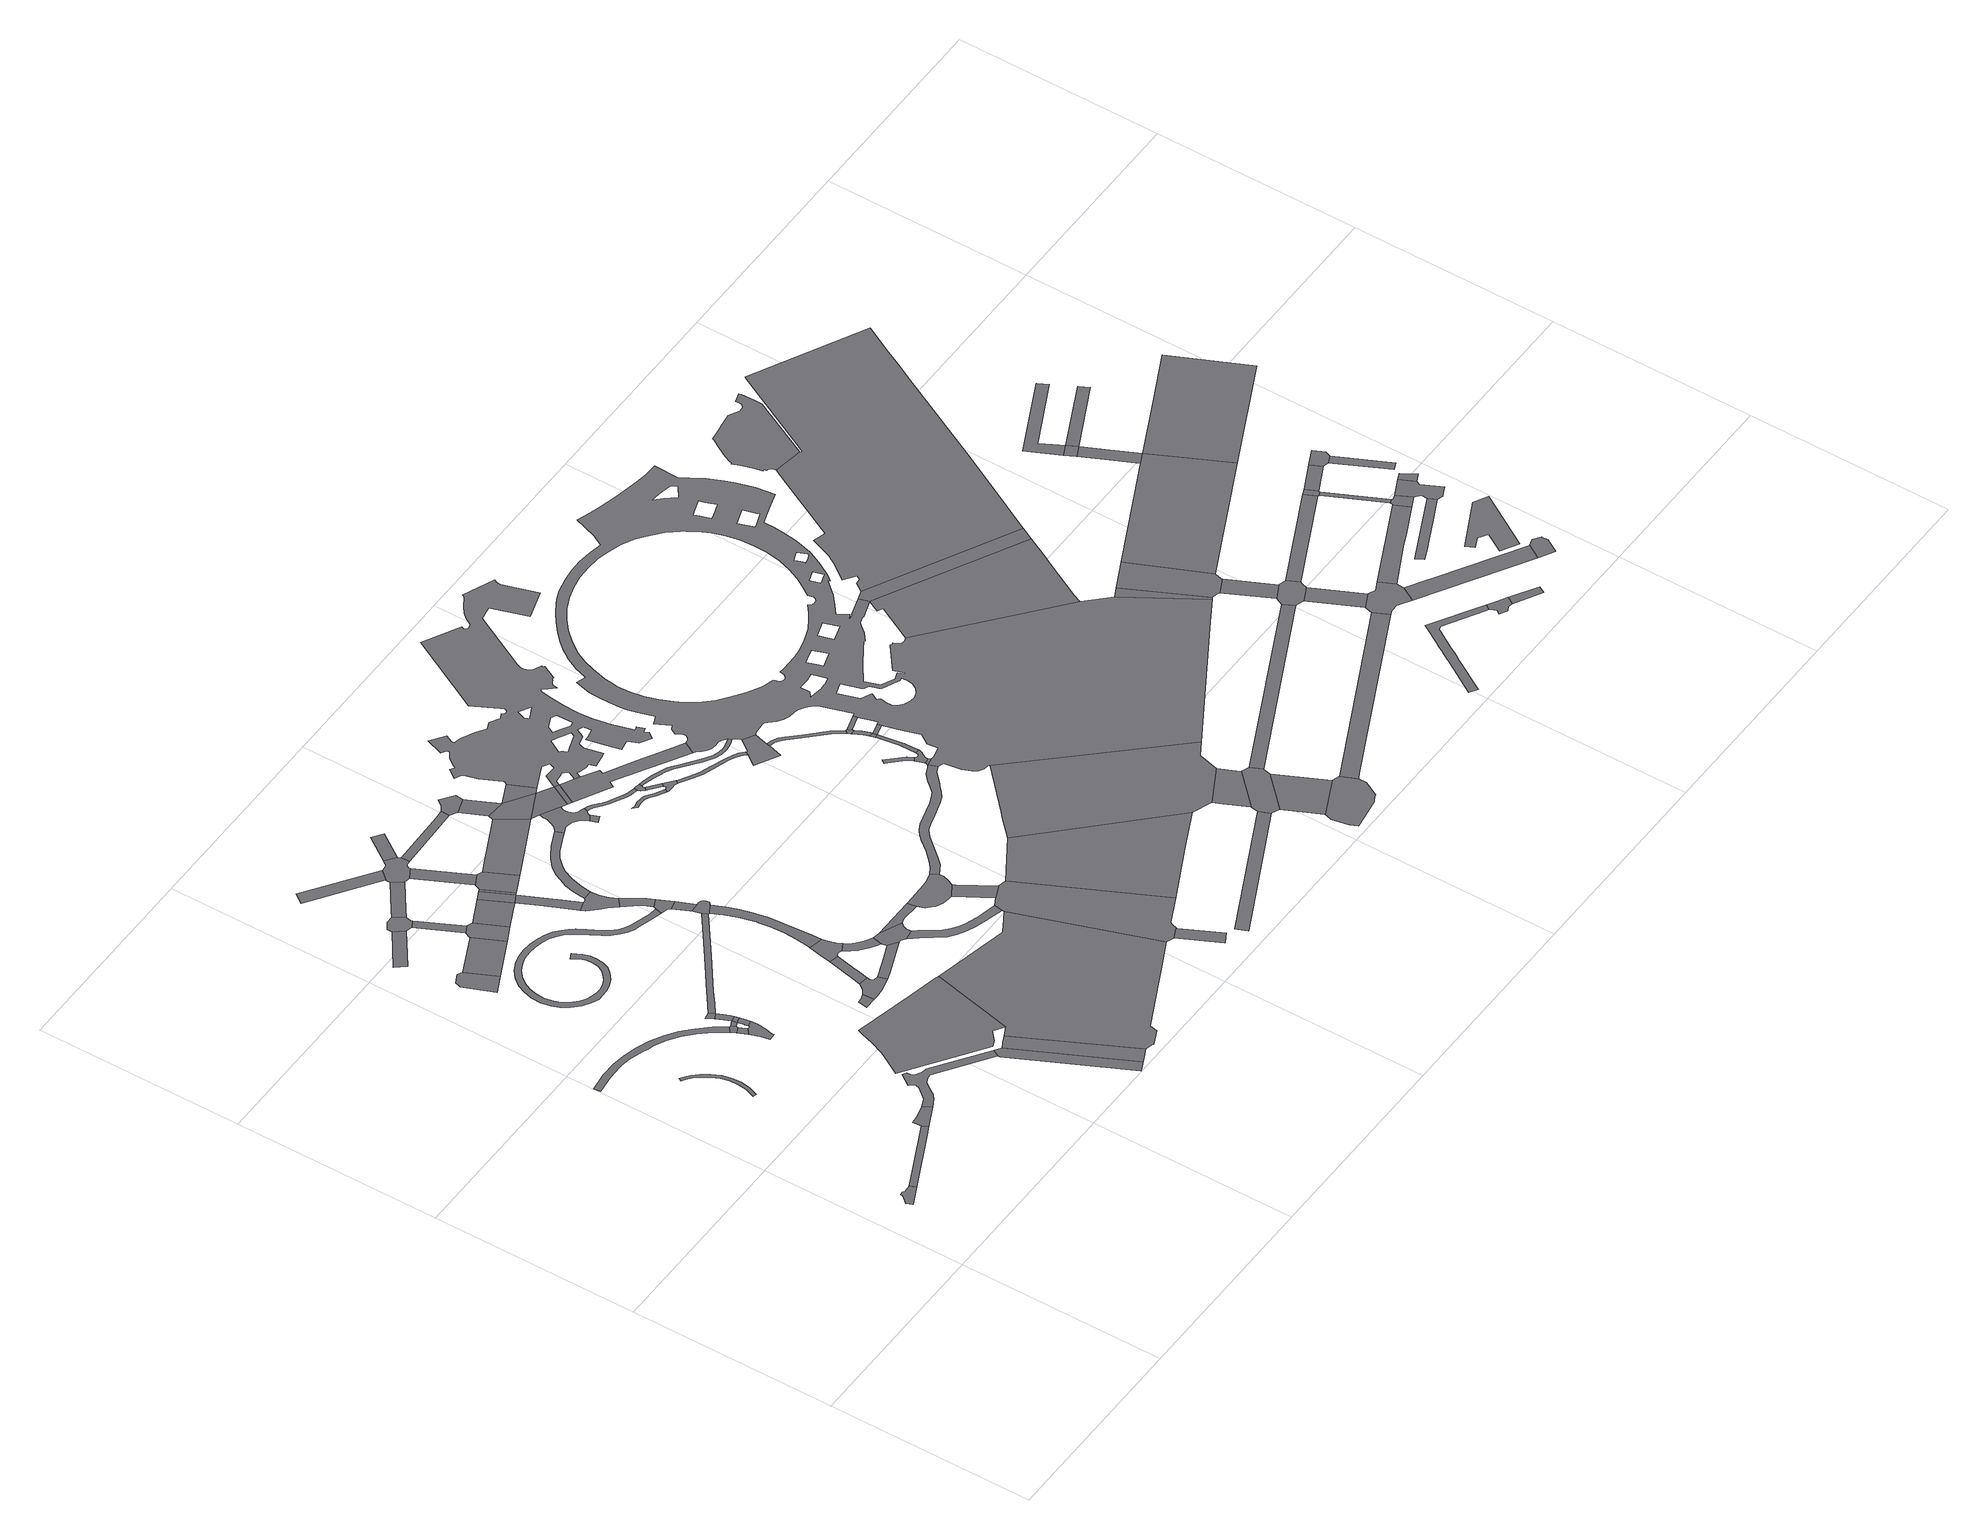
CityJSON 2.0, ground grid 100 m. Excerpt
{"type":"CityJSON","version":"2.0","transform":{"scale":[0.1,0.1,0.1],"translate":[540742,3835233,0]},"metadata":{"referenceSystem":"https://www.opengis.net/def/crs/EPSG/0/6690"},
"CityObjects":{
"road1":{"type":"Road","geometry":[{"type":"MultiSurface","lod":"1","boundaries":[[[0,1,2,3,4,5,6,7,8]]]}]},
"road2":{"type":"Road","attributes":{"RoadStructureAttribute.sectionType":"1"},"geometry":[{"type":"MultiSurface","lod":"1","boundaries":[[[9,10,8,7,11,12]]]}]},
"road3":{"type":"Road","attributes":{"RoadStructureAttribute.sectionType":"1"},"geometry":[{"type":"MultiSurface","lod":"1","boundaries":[[[13,14,15,16,17,18,19,20,21,22,23,24,25,26,27,28,29,30,31,32]]]}]},
"road4":{"type":"Road","geometry":[{"type":"MultiSurface","lod":"1","boundaries":[[[33,34,35,36,37,9,12,38]]]}]},
"road5":{"type":"Road","attributes":{"RoadStructureAttribute.sectionType":"1"},"geometry":[{"type":"MultiSurface","lod":"1","boundaries":[[[39,40,41,42,43,44,45,46,47,48,49,50,51,52,53,54,55,56,57,58,59,60,61,62,63,64,65]]]}]},
"road6":{"type":"Road","geometry":[{"type":"MultiSurface","lod":"1","boundaries":[[[66,67,68,69,70,71,72,73,74]]]}]},
"road7":{"type":"Road","geometry":[{"type":"MultiSurface","lod":"1","boundaries":[[[65,64,75,76,77,78]]]}]},
"road8":{"type":"Road","attributes":{"RoadStructureAttribute.sectionType":"1"},"geometry":[{"type":"MultiSurface","lod":"1","boundaries":[[[79,76,75,80,81,82]]]}]},
"road9":{"type":"Road","geometry":[{"type":"MultiSurface","lod":"1","boundaries":[[[83,84,85,86,87,88,89,90,82,81,91,92,93]]]}]},
"road10":{"type":"Road","attributes":{"RoadStructureAttribute.sectionType":"1"},"geometry":[{"type":"MultiSurface","lod":"1","boundaries":[[[94,95,96,97,98,99,100,101,102,103,104,105,33,38,106,107,108,109,110,111,112,113,114,115]]]}]},
"road11":{"type":"Road","attributes":{"RoadStructureAttribute.sectionType":"1"},"geometry":[{"type":"MultiSurface","lod":"1","boundaries":[[[116,78,77,117]]]}]},
"road12":{"type":"Road","attributes":{"RoadStructureAttribute.sectionType":"1"},"geometry":[{"type":"MultiSurface","lod":"1","boundaries":[[[118,119,120,121]]]}]},
"road13":{"type":"Road","geometry":[{"type":"MultiSurface","lod":"1","boundaries":[[[122,123,124,125]]]}]},
"road14":{"type":"Road","attributes":{"RoadStructureAttribute.sectionType":"1"},"geometry":[{"type":"MultiSurface","lod":"1","boundaries":[[[126,127,128,117,129,130,131,132,88,87]]]}]},
"road15":{"type":"Road","attributes":{"RoadStructureAttribute.sectionType":"1"},"geometry":[{"type":"MultiSurface","lod":"1","boundaries":[[[133,134,125,124,135,116,136]]]}]},
"road16":{"type":"Road","geometry":[{"type":"MultiSurface","lod":"1","boundaries":[[[136,116,117,128]]]}]},
"road17":{"type":"Road","attributes":{"RoadStructureAttribute.sectionType":"1"},"geometry":[{"type":"MultiSurface","lod":"1","boundaries":[[[137,74,73,138]]]}]},
"road18":{"type":"Road","geometry":[{"type":"MultiSurface","lod":"1","boundaries":[[[139,140,141,118,121,142,143,144,145,146,147]]]}]},
"road19":{"type":"Road","attributes":{"RoadStructureAttribute.sectionType":"1"},"geometry":[{"type":"MultiSurface","lod":"1","boundaries":[[[144,143,148,149]]]}]},
"road20":{"type":"Road","attributes":{"RoadStructureAttribute.sectionType":"1"},"geometry":[{"type":"MultiSurface","lod":"1","boundaries":[[[150,151,152,153,154,155,156,157,158,159,160,161,162]]]}]},
"road21":{"type":"Road","geometry":[{"type":"MultiSurface","lod":"1","boundaries":[[[115,114,163,164,165,166,167,168]]]}]},
"road22":{"type":"Road","geometry":[{"type":"MultiSurface","lod":"1","boundaries":[[[149,148,169,137,138,170,171,172]]]}]},
"road23":{"type":"Road","attributes":{"RoadStructureAttribute.sectionType":"1"},"geometry":[{"type":"MultiSurface","lod":"1","boundaries":[[[173,174,175,176,177,178,179,180,181,182,183,184,185,186,187,188,189,190,191,192,193,194,195,196,197,198,199,200,201,202,203,204,205,206,207,208,209,210,211,212,213,214,215,216,217,218,219,220,221,222,223,224,225,226,227,228,229,230,231,232,233,234,235,236,237,238,239,240,241,242,243,244,245,246,247,248,249,250,251,252,253,254,255,256,257,258,259,260]]]}]},
"road24":{"type":"Road","geometry":[{"type":"MultiSurface","lod":"1","boundaries":[[[261,262,168,167,263,264,265]]]}]},
"road25":{"type":"Road","attributes":{"RoadStructureAttribute.sectionType":"1"},"geometry":[{"type":"MultiSurface","lod":"1","boundaries":[[[266,267,139,147,268,269]]]}]},
"road26":{"type":"Road","geometry":[{"type":"MultiSurface","lod":"1","boundaries":[[[270,271,272,273,274]]]}]},
"road27":{"type":"Road","attributes":{"RoadStructureAttribute.sectionType":"1"},"geometry":[{"type":"MultiSurface","lod":"1","boundaries":[[[275,276,277,278]]]}]},
"road28":{"type":"Road","attributes":{"RoadStructureAttribute.sectionType":"1"},"geometry":[{"type":"MultiSurface","lod":"1","boundaries":[[[279,280,281,282,122,125,283,284,285,286]]]}]},
"road29":{"type":"Road","attributes":{"RoadStructureAttribute.sectionType":"1"},"geometry":[{"type":"MultiSurface","lod":"1","boundaries":[[[287,288,172,171,289]]]}]},
"road30":{"type":"Road","geometry":[{"type":"MultiSurface","lod":"1","boundaries":[[[290,291,270,274,292,293,294,295,296,297,298,299,300]]]}]},
"road31":{"type":"Road","geometry":[{"type":"MultiSurface","lod":"1","boundaries":[[[301,287,289,302]]]}]},
"road32":{"type":"Road","attributes":{"RoadStructureAttribute.sectionType":"1"},"geometry":[{"type":"MultiSurface","lod":"1","boundaries":[[[303,304,305,306,290,300,307,308,309]]]}]},
"road33":{"type":"Road","geometry":[{"type":"MultiSurface","lod":"1","boundaries":[[[310,311,312,313,314,278,277,315,316,317,266,269,318,319,320,321,322,323,324,325,326,327]]]}]},
"road34":{"type":"Road","attributes":{"RoadStructureAttribute.sectionType":"1"},"geometry":[{"type":"MultiSurface","lod":"1","boundaries":[[[328,301,302,329]]]}]},
"road35":{"type":"Road","attributes":{"RoadStructureAttribute.sectionType":"1"},"geometry":[{"type":"MultiSurface","lod":"1","boundaries":[[[330,302,289,331,332,333,334]]]}]},
"road36":{"type":"Road","attributes":{"RoadStructureAttribute.sectionType":"1"},"geometry":[{"type":"MultiSurface","lod":"1","boundaries":[[[321,320,335,336]]]}]},
"road37":{"type":"Road","geometry":[{"type":"MultiSurface","lod":"1","boundaries":[[[337,338,339,334,333,340,341,342,343,344,345,346,347,348]]]}]},
"road38":{"type":"Road","geometry":[{"type":"MultiSurface","lod":"1","boundaries":[[[349,336,335,350,351,328,329,352,353]]]}]},
"road39":{"type":"Road","geometry":[{"type":"MultiSurface","lod":"1","boundaries":[[[354,355,303,309,356,357,358,359,360,361,362]]]}]},
"road40":{"type":"Road","attributes":{"RoadStructureAttribute.sectionType":"1"},"geometry":[{"type":"MultiSurface","lod":"1","boundaries":[[[363,364,365,366,296,295,367,368,369]]]}]},
"road41":{"type":"Road","attributes":{"RoadStructureAttribute.sectionType":"1"},"geometry":[{"type":"MultiSurface","lod":"1","boundaries":[[[370,371,344,343,372,373,374,375]]]}]},
"road42":{"type":"Road","attributes":{"RoadStructureAttribute.sectionType":"1"},"geometry":[{"type":"MultiSurface","lod":"1","boundaries":[[[376,310,327,377]]]}]},
"road43":{"type":"Road","geometry":[{"type":"MultiSurface","lod":"1","boundaries":[[[375,374,378,260,259,379,380,381]]]}]},
"road44":{"type":"Road","attributes":{"RoadStructureAttribute.sectionType":"1"},"geometry":[{"type":"MultiSurface","lod":"1","boundaries":[[[382,383,384,385,386,387,388,389,390,391,392,393,394,395,396,397,398,354,362]]]}]},
"road45":{"type":"Road","attributes":{"RoadStructureAttribute.sectionType":"1"},"geometry":[{"type":"MultiSurface","lod":"1","boundaries":[[[399,400,401,402,359,358,403,404,405,406,407,408,409]]]}]},
"road46":{"type":"Road","attributes":{"RoadStructureAttribute.sectionType":"1"},"geometry":[{"type":"MultiSurface","lod":"1","boundaries":[[[410,381,380,411,412,413]]]}]},
"road47":{"type":"Road","geometry":[{"type":"MultiSurface","lod":"1","boundaries":[[[414,415,416,417,413,412,279,286,390,389]]]}]},
"road48":{"type":"Road","geometry":[{"type":"MultiSurface","lod":"1","boundaries":[[[418,419,420,421,162,161,261,265,422,423,424,425,426,427,428,429,430]]]}]},
"road49":{"type":"Road","attributes":{"RoadStructureAttribute.sectionType":"1"},"geometry":[{"type":"MultiSurface","lod":"1","boundaries":[[[431,432,326,325,433]]]}]},
"road50":{"type":"Road","geometry":[{"type":"MultiSurface","lod":"1","boundaries":[[[409,408,363,369,434,435,436,437,438,439,440,441,442]]]}]},
"road51":{"type":"Road","attributes":{"RoadStructureAttribute.sectionType":"1"},"geometry":[{"type":"MultiSurface","lod":"1","boundaries":[[[443,444,445,446,447,448,449,450,451,452,453,454,455,337,348,456,457,458,459,460,461,462,463,464,465,466]]]}]},
"road52":{"type":"Road","attributes":{"RoadStructureAttribute.sectionType":"1"},"geometry":[{"type":"MultiSurface","lod":"1","boundaries":[[[467,468,469,353,352,470,471]]]}]},
"road53":{"type":"Road","attributes":{"RoadStructureAttribute.sectionType":"1"},"geometry":[{"type":"MultiSurface","lod":"1","boundaries":[[[442,441,472,473,474,475]]]}]},
"road54":{"type":"Road","attributes":{"RoadStructureAttribute.sectionType":"1"},"geometry":[{"type":"MultiSurface","lod":"1","boundaries":[[[476,477,478,479,480,481,482,483,438,437,484,485,486,487,488,489,490,491,492,493]]]}]},
"road55":{"type":"Road","geometry":[{"type":"MultiSurface","lod":"1","boundaries":[[[494,495,431,433,496,497,498]]]}]},
"road56":{"type":"Road","attributes":{"RoadStructureAttribute.sectionType":"1"},"geometry":[{"type":"MultiSurface","lod":"1","boundaries":[[[499,500,501,497,496,502,503]]]}]},
"road57":{"type":"Road","geometry":[{"type":"MultiSurface","lod":"1","boundaries":[[[502,467,471,504,503]]]}]},
"road58":{"type":"Road","geometry":[{"type":"MultiSurface","lod":"1","boundaries":[[[505,506,507,508,509,510,511,443,466,512,513,514,515,516,517,518,519,520,521,522,523,524,525,526,527]]]}]},
"road59":{"type":"Road","geometry":[{"type":"MultiSurface","lod":"1","boundaries":[[[528,529,530,531,475,474,532,533,534,535,536,537,538,539,540,541]]]}]},
"road60":{"type":"Road","geometry":[{"type":"MultiSurface","lod":"1","boundaries":[[[542,543,517,516]]]}]},
"road61":{"type":"Road","attributes":{"RoadStructureAttribute.sectionType":"1"},"geometry":[{"type":"MultiSurface","lod":"1","boundaries":[[[544,504,471,505,527,545,546]]]}]},
"road62":{"type":"Road","geometry":[{"type":"MultiSurface","lod":"1","boundaries":[[[547,548,503,504,549]]]}]},
"road63":{"type":"Road","geometry":[{"type":"MultiSurface","lod":"1","boundaries":[[[550,538,537,551,552,553]]]}]},
"road64":{"type":"Road","attributes":{"RoadStructureAttribute.sectionType":"1"},"geometry":[{"type":"MultiSurface","lod":"1","boundaries":[[[554,555,556,557,558]]]}]},
"road65":{"type":"Road","geometry":[{"type":"MultiSurface","lod":"1","boundaries":[[[546,545,559,560]]]}]},
"road66":{"type":"Road","geometry":[{"type":"MultiSurface","lod":"1","boundaries":[[[553,552,493,492,430,429,556,555,561,562,563,564]]]}]},
"road67":{"type":"Road","attributes":{"RoadStructureAttribute.sectionType":"1"},"geometry":[{"type":"MultiSurface","lod":"1","boundaries":[[[565,566,567,568,569,570,571,572,573,574,575,521,520,576,577,578,579,580,581,582,583,584,585,586,587,588]]]}]},
"road68":{"type":"Road","geometry":[{"type":"MultiSurface","lod":"1","boundaries":[[[589,590,591,592,593,594,595,596,597,598,599,600,601,602,603,604,605,606,607]]]}]},
"road69":{"type":"Road","geometry":[{"type":"MultiSurface","lod":"1","boundaries":[[[608,588,587,609,610,611,612,613,614]]]}]},
"road70":{"type":"Road","attributes":{"RoadStructureAttribute.sectionType":"1"},"geometry":[{"type":"MultiSurface","lod":"1","boundaries":[[[615,611,610,616,617,618]]]}]},
"road71":{"type":"Road","geometry":[{"type":"MultiSurface","lod":"1","boundaries":[[[618,617,619,620,621,607,606,622,623,624,625,626]]]}]},
"road72":{"type":"Road","geometry":[{"type":"MultiSurface","lod":"1","boundaries":[[[627,628,560,559,629,630,631,632,633,634,635,636,637,638,639,640,641,642,643,644,645]]]}]},
"road73":{"type":"Road","attributes":{"RoadStructureAttribute.sectionType":"1"},"geometry":[{"type":"MultiSurface","lod":"1","boundaries":[[[646,647,648,649,650,651,652,653,654,655,656,657,658,659,660,661,662,663,528,541,664,665,666,667,668,669,670,671,672,673,674,675,676,677,678,679]]]}]},
"road74":{"type":"Road","geometry":[{"type":"MultiSurface","lod":"1","boundaries":[[[680,681,682,683,684,685,686,687,688,689,690,691,692,693,694,614,613,695,696,697,698,699,700,701,702,703,704,705,706,707,708,709,710,711,712]]]}]},
"road75":{"type":"Road","attributes":{"RoadStructureAttribute.sectionType":"1"},"geometry":[{"type":"MultiSurface","lod":"1","boundaries":[[[713,714,715,716,717,718,719,626,625,720,721,722,723,724,725,726,727,728,729]]]}]},
"road76":{"type":"Road","attributes":{"RoadStructureAttribute.sectionType":"1"},"geometry":[{"type":"MultiSurface","lod":"1","boundaries":[[[730,564,563,731,732]]]}]},
"road77":{"type":"Road","attributes":{"RoadStructureAttribute.sectionType":"1"},"geometry":[{"type":"MultiSurface","lod":"1","boundaries":[[[733,734,735,736]]]}]},
"road78":{"type":"Road","geometry":[{"type":"MultiSurface","lod":"1","boundaries":[[[737,738,739,729,728,740,741,742,743,744,745]]]}]},
"road79":{"type":"Road","geometry":[{"type":"MultiSurface","lod":"1","boundaries":[[[746,747,748,749,750,751,752,753,754,755,756,757,758,759,760,761,762,763,764,765,766,767,768,769,770,771,772,773,774,775,776,777,778,779,780,781,782,783,784,785,786,787,788,789,790,791,792,793,794,795,796,797,798,799,800,801,802,803,804,805,806,807,808,809,810,811,812,813,814,815,816,817,818,819,547,549,820,821,822,823,824,825,826,827,546,560,828,829,830,831,832,645,644,833,834,835,836,837,838,839,840,841,842,843,844,845,846,847,848,849,850,851,852,853,854,855,856,857,858,859,860,861,862,863,864,865,866,867,868,869,870,871,872,873],[874,875,876,877,878,879,880,881,882,883],[884,885,886,887,888,889,890,891,892,893,894],[895,896,897,898,899,900,901,902,903,904,905,906]]]}]},
"road80":{"type":"Road","geometry":[{"type":"MultiSurface","lod":"1","boundaries":[[[907,908,909,910,911,912,913]]]}]},
"road81":{"type":"Road","attributes":{"RoadStructureAttribute.sectionType":"1"},"geometry":[{"type":"MultiSurface","lod":"1","boundaries":[[[914,915,916,917,918,743,742,919,920,921,922,923,924,925]]]}]},
"road82":{"type":"Road","geometry":[{"type":"MultiSurface","lod":"1","boundaries":[[[926,927,646,928]]]}]},
"road83":{"type":"Road","geometry":[{"type":"MultiSurface","lod":"1","boundaries":[[[929,930,931,932,913,912,933,927,926,934,935,936,937]]]}]},
"road84":{"type":"Road","attributes":{"RoadStructureAttribute.sectionType":"1"},"geometry":[{"type":"MultiSurface","lod":"1","boundaries":[[[938,939,940,941,942,943,944,945,946,947,929,937]]]}]},
"road85":{"type":"Road","geometry":[{"type":"MultiSurface","lod":"1","boundaries":[[[948,949,950,730,732,951,952,953,954]]]}]},
"road86":{"type":"Road","geometry":[{"type":"MultiSurface","lod":"1","boundaries":[[[925,924,955,956,957,958]]]}]},
"road87":{"type":"Road","attributes":{"RoadStructureAttribute.sectionType":"1"},"geometry":[{"type":"MultiSurface","lod":"1","boundaries":[[[959,960,961,962,956,955,963,964,965,966]]]}]},
"road88":{"type":"Road","geometry":[{"type":"MultiSurface","lod":"1","boundaries":[[[965,944,943,966]]]}]},
"road89":{"type":"Road","geometry":[{"type":"MultiSurface","lod":"1","boundaries":[[[967,968,966,943,969,970]]]}]},
"road90":{"type":"Road","geometry":[{"type":"MultiSurface","lod":"1","boundaries":[[[971,972,958,957,973,974,975]]]}]},
"road91":{"type":"Road","attributes":{"RoadStructureAttribute.sectionType":"1"},"geometry":[{"type":"MultiSurface","lod":"1","boundaries":[[[976,952,951,977,978,979]]]}]},
"road92":{"type":"Road","geometry":[{"type":"MultiSurface","lod":"1","boundaries":[[[979,978,980,733,736,981,982,983,984,985,986]]]}]},
"road93":{"type":"Road","attributes":{"RoadStructureAttribute.sectionType":"1"},"geometry":[{"type":"MultiSurface","lod":"1","boundaries":[[[983,982,987,988]]]}]},
"road94":{"type":"Road","geometry":[{"type":"MultiSurface","lod":"1","boundaries":[[[989,988,987,990,991,992,993,994,995,996,997,998,999,1000,1001,1002,1003]]]}]},
"road95":{"type":"Road","attributes":{"RoadStructureAttribute.sectionType":"1"},"geometry":[{"type":"MultiSurface","lod":"1","boundaries":[[[1004,1005,1006,1007,1008,1009,1010,1011,1012,1013,1014,1015,1016,1017,1018,1019,1020,1021,1022,1023,1024,1025,1026,1027,1028,1029,1030,1031,1032,1033,1034,1035,1036,1037,1038,1039,1040,1041,1042,1043,1044,1045,1046,1047,1048,1049,1050,1051,1052,1053,1054,1055,1056,1057,1058,1059,1060,1061,1062,1063,1064,1065,1066,1067,1068,1069,1070,1071,1072,1073,1074,1075,1076,1077,1078,1079,1080,1081,1082,1083,1084,1085,1086,1087,1088,1089,1090,1091,1092,1093,1094,1095,1096,1097,1098,1099,1100,1101,1102,1103,1104,1105,1106,1107,1108,1109,1110,1111,1112,1113,1114,1115,1116,1117,1118,1119,637,636,1120,1121,1122,1123,1124,1125,1126,712,711,1127,737,745,1128,1129,1130,1131,1132,1133,1134,1135,1136,1137,1138,1139,1140,1141,1142,1143,1144,971,975,1145,1146,1147,967,970,1148,1149,1150,1151,1152,1153,1154,928,646,679,1155,1156,1157,1158,1159,1160,948,954,1161,1162,1163,1164],[1165,1166,1167,1168,1169,1170,1171,1172,1173,1174],[1175,1176,1177,1178,1179,1180,1181,1182],[1183,1184,1185,1186,1187,1188],[1189,1190,1191,1192,1193,1194,1195,1196,1197],[1198,1199,1200,1201,1202,1203,1204,1205],[1206,1207,1208,1209,1210,1211,1212,1213],[1214,1215,1216,1217,1218,1219,1220,1221,1222],[1223,1224,1225,1226,1227,1228,1229,1230,1231,1232,1233,1234],[1235,1236,1237,1238,1239,1240,1241,1242,1243,1244,1245,1246,1247,1248,1249,1250,1251,1252,1253,1254,1255,1256,1257,1258,1259,1260,1261,1262,1263,1264],[1265,1266,1267,1268,1269,1270,1271,1272,1273,1274,1275,1276,1277,1278,1279,1280,1281,1282,1283,1284,1285,1286,1287,1288,1289,1290,1291,1292,1293,1294,1295,1296,1297,1298,1299,1300,1301,1302,1303,1304,1305,1306,1307,1308,1309,1310,1311,1312,1313,1314,1315,1316,1317,1318,1319,1320,1321,1322,1323,1324,1325,1326,1327,1328,1329,1330,1331,1332,1333,1334,1335,1336,1337,1338,1339,1340,1341,1342]]]}]},
"road96":{"type":"Road","attributes":{"RoadStructureAttribute.sectionType":"1"},"geometry":[{"type":"MultiSurface","lod":"1","boundaries":[[[1343,986,985,1344]]]}]},
"road97":{"type":"Road","attributes":{"RoadStructureAttribute.sectionType":"1"},"geometry":[{"type":"MultiSurface","lod":"1","boundaries":[[[1345,1003,1002,1346,1347,1348]]]}]},
"road98":{"type":"Road","geometry":[{"type":"MultiSurface","lod":"1","boundaries":[[[1034,1349,1350,1006,1005,1351,1352,1353,1354,1355,1356,1357]]]}]},
"road99":{"type":"Road","geometry":[{"type":"MultiSurface","lod":"1","boundaries":[[[1358,1035,1034,1357,1359,1360]]]}]},
"road100":{"type":"Road","attributes":{"function":"2","RoadStructureAttribute.sectionType":"1"},"geometry":[{"type":"MultiSurface","lod":"1","boundaries":[[[1361,1164,1163,1362]]]}]},
"road101":{"type":"Road","geometry":[{"type":"MultiSurface","lod":"1","boundaries":[[[1363,1361,1362,1364,1365,1366,1367,1368,1369,1370]]]}]},
"road102":{"type":"Road","attributes":{"RoadStructureAttribute.sectionType":"1"},"geometry":[{"type":"MultiSurface","lod":"1","boundaries":[[[1371,1372,1373,1374,1375,1376,1377,1378,1379,1380,1381,1382,1383,1384,1385,1386,1387,1388,1389,1390,1391,1392]]]}]},
"road103":{"type":"Road","attributes":{"RoadStructureAttribute.sectionType":"1"},"geometry":[{"type":"MultiSurface","lod":"1","boundaries":[[[1367,1366,1393,1394]]]}]},
"road104":{"type":"Road","geometry":[{"type":"MultiSurface","lod":"1","boundaries":[[[1395,1394,1393,1396,1397,1343,1344,1398,1399,1400,1401,1402,1403,1404,1405,1406]]]}]},
"road105":{"type":"Road","attributes":{"RoadStructureAttribute.sectionType":"1"},"geometry":[{"type":"MultiSurface","lod":"1","boundaries":[[[1402,1401,1407,1408]]]}]},
"road106":{"type":"Road","geometry":[{"type":"MultiSurface","lod":"1","boundaries":[[[1409,1410,1411,1408,1407,1345,1348,1412,1413,1414,1415,1416]]]}]},
"road107":{"type":"Road","geometry":[{"type":"MultiSurface","lod":"1","boundaries":[[[1417,1392,1391,1418,1419,1420,1421,1422,1423,1424,1425,1426]]]}]},
"road108":{"type":"Road","geometry":[{"type":"MultiSurface","lod":"1","boundaries":[[[1427,1428,1429,1430,1431,1432,1433,1434,1435,1436,1437,1438,1439,1440,1441,1442,1443,1444,1445,1446,1447,1448,1449,1450,1451,1452]]]}]},
"road109":{"type":"Road","geometry":[{"type":"MultiSurface","lod":"1","boundaries":[[[1453,1454,1455,1456,1452,1451,1457,1458,1459,1460,1461,1462,1463,1464,1465,1466,1467,1468,1469,1470,1471,1472,1473,1474,1475,1358,1360,1476,1477,1478,1479,1480,1481,1482,1483,1484]]]}]},
"road110":{"type":"Road","attributes":{"RoadStructureAttribute.sectionType":"1"},"geometry":[{"type":"MultiSurface","lod":"1","boundaries":[[[1426,1425,1424,1485,1486]]]}]},
"road111":{"type":"Road","geometry":[{"type":"MultiSurface","lod":"1","boundaries":[[[1487,1488,1489,1490,1363,1370,1491]]]}]},
"road112":{"type":"Road","attributes":{"RoadStructureAttribute.sectionType":"1"},"geometry":[{"type":"MultiSurface","lod":"1","boundaries":[[[1492,1406,1405,1493]]]}]},
"road113":{"type":"Road","attributes":{"RoadStructureAttribute.sectionType":"1"},"geometry":[{"type":"MultiSurface","lod":"1","boundaries":[[[1494,1495,1415,1414,1496,1497]]]}]},
"road114":{"type":"Road","attributes":{"RoadStructureAttribute.sectionType":"1"},"geometry":[{"type":"MultiSurface","lod":"1","boundaries":[[[1498,1409,1416,1499,1500,1501]]]}]},
"road115":{"type":"Road","attributes":{"RoadStructureAttribute.sectionType":"1"},"geometry":[{"type":"MultiSurface","lod":"1","boundaries":[[[1502,1503,1504,1505,1506,1507,1508,1509]]]}]},
"road116":{"type":"Road","geometry":[{"type":"MultiSurface","lod":"1","boundaries":[[[1510,1511,1512,1513]]]}]},
"road117":{"type":"Road","attributes":{"RoadStructureAttribute.sectionType":"1"},"geometry":[{"type":"MultiSurface","lod":"1","boundaries":[[[1514,1513,1512,1515,1488,1487]]]}]},
"road118":{"type":"Road","geometry":[{"type":"MultiSurface","lod":"1","boundaries":[[[1516,1517,1518,1497,1496,1519,1520,1521,1522]]]}]},
"road119":{"type":"Road","geometry":[{"type":"MultiSurface","lod":"1","boundaries":[[[1523,1492,1493,1524,1525,1526,1527,1528,1529,1530,1531,1532,1533]]]}]},
"road120":{"type":"Road","attributes":{"RoadStructureAttribute.sectionType":"1"},"geometry":[{"type":"MultiSurface","lod":"1","boundaries":[[[1534,1535,1536,1537,1538,1539,1540,1541]]]}]},
"road121":{"type":"Road","attributes":{"RoadStructureAttribute.sectionType":"1"},"geometry":[{"type":"MultiSurface","lod":"1","boundaries":[[[1528,1527,1542,1543,1544]]]}]},
"road122":{"type":"Road","geometry":[{"type":"MultiSurface","lod":"1","boundaries":[[[1545,1546,1547,1548,1549,1550,1544,1543,1551,1552,1553,1554,1555,1498,1501,1556]]]}]},
"road123":{"type":"Road","attributes":{"RoadStructureAttribute.sectionType":"1"},"geometry":[{"type":"MultiSurface","lod":"1","boundaries":[[[1557,1558,1559,1560,1511,1510]]]}]},
"road124":{"type":"Road","attributes":{"RoadStructureAttribute.sectionType":"1"},"geometry":[{"type":"MultiSurface","lod":"1","boundaries":[[[1561,1523,1533,1562]]]}]},
"road125":{"type":"Road","attributes":{"RoadStructureAttribute.sectionType":"1"},"geometry":[{"type":"MultiSurface","lod":"1","boundaries":[[[1563,1564,1510,1513]]]}]},
"road126":{"type":"Road","geometry":[{"type":"MultiSurface","lod":"1","boundaries":[[[1565,1545,1556,1566,1502,1509,1567,1568,1569,1570,1571,1572]]]}]},
"road127":{"type":"Road","geometry":[{"type":"MultiSurface","lod":"1","boundaries":[[[1573,1561,1562,1574,1575,1576]]]}]},
"road128":{"type":"Road","attributes":{"RoadStructureAttribute.sectionType":"1"},"geometry":[{"type":"MultiSurface","lod":"1","boundaries":[[[1577,1565,1572,1578]]]}]},
"road129":{"type":"Road","attributes":{"RoadStructureAttribute.sectionType":"1"},"geometry":[{"type":"MultiSurface","lod":"1","boundaries":[[[1575,1574,1579,1580]]]}]},
"road130":{"type":"Road","attributes":{"function":"2","RoadStructureAttribute.sectionType":"1"},"geometry":[{"type":"MultiSurface","lod":"1","boundaries":[[[1581,1582,1487,1491,1583]]]}]}
},
"vertices":[
[229,441,0],[220,446,0],[202,445,0],[199,430,0],[169,399,0],[184,369,0],[237,395,0],[277,414,0],[264,443,0],
[588,597,0],[554,581,0],[570,553,0],[601,568,0],
[255,1601,0],[249,1585,0],[265,1574,0],[288,1556,0],[310,1530,0],[332,1495,0],[352,1456,0],[361,1413,0],[363,1372,0],[358,1331,0],[340,1283,0],[356,1277,0],[375,1327,0],[381,1372,0],[378,1416,0],[369,1461,0],[347,1504,0],[324,1541,0],[299,1569,0],[276,1587,0],
[682,657,0],[635,645,0],[612,641,0],[584,638,0],[587,603,0],[706,618,0],
[586,1650,0],[536,1707,0],[486,1756,0],[427,1795,0],[417,1801,0],[370,1826,0],[305,1852,0],[237,1870,0],[187,1876,0],[173,1877,0],[96,1878,0],[4,1866,0],[8,1834,0],[98,1845,0],[171,1845,0],[184,1844,0],[233,1838,0],[304,1815,0],[326,1805,0],[355,1798,0],[401,1773,0],[411,1768,0],[466,1731,0],[513,1685,0],[560,1630,0],[599,1574,0],[625,1592,0],
[270,2705,0],[247,2717,0],[203,2695,0],[196,2674,0],[194,2667,0],[193,2666,0],[253,2520,0],[339,2562,0],[271,2705,0],
[613,1546,0],[642,1561,0],[644,1570,0],[632,1589,0],
[649,1545,0],[620,1531,0],[633,1501,0],[660,1522,0],
[692,1419,0],[692,1436,0],[699,1454,0],[704,1504,0],[701,1535,0],[674,1528,0],[674,1523,0],[668,1520,0],[650,1452,0],[660,1408,0],[692,1410,0],
[878,764,0],[855,768,0],[843,773,0],[823,786,0],[814,804,0],[812,820,0],[795,831,0],[754,775,0],[766,762,0],[773,746,0],[769,727,0],[725,677,0],[746,640,0],[770,657,0],[783,678,0],[795,694,0],[813,719,0],[822,724,0],[838,730,0],[857,731,0],[1108,556,0],[1126,588,0],
[660,1603,0],[665,1578,0],
[304,3084,0],[133,2965,0],[171,2918,0],[342,3038,0],
[642,1711,0],[611,1705,0],[631,1670,0],[658,1685,0],
[700,1556,0],[697,1569,0],[693,1585,0],[666,1573,0],[671,1555,0],[671,1554,0],[672,1545,0],
[681,1628,0],[670,1657,0],[648,1634,0],[687,1609,0],
[459,2793,0],[527,2651,0],
[375,3134,0],[340,3134,0],[304,3110,0],[355,3035,0],[371,3031,0],[405,3051,0],[403,3054,0],[406,3071,0],[409,3084,0],
[471,2824,0],[507,2842,0],
[1345,1027,0],[1206,1059,0],[908,1127,0],[898,1096,0],[881,1042,0],[852,974,0],[820,915,0],[785,857,0],[1142,604,0],[1173,618,0],[1218,656,0],[1269,622,0],[1361,1023,0],
[1108,544,0],[1369,3,0],[1406,22,0],[1408,22,0],[1417,27,0],[1157,567,0],
[459,2794,0],[571,2672,0],[604,2688,0],[535,2831,0],
[995,2239,0],[918,2261,0],[891,2270,0],[866,2283,0],[859,2289,0],[845,2299,0],[821,2324,0],[799,2354,0],[769,2411,0],[760,2428,0],[746,2450,0],[728,2474,0],[708,2496,0],[678,2520,0],[647,2539,0],[610,2552,0],[566,2561,0],[524,2565,0],[480,2561,0],[443,2552,0],[401,2531,0],[367,2504,0],[336,2465,0],[318,2426,0],[306,2382,0],[303,2333,0],[313,2285,0],[327,2250,0],[351,2214,0],[384,2180,0],[421,2155,0],[456,2139,0],[511,2139,0],[545,2146,0],[579,2161,0],[612,2188,0],[632,2213,0],[645,2244,0],[650,2279,0],[648,2312,0],[638,2345,0],[625,2367,0],[616,2385,0],[589,2372,0],[600,2353,0],[611,2334,0],[619,2307,0],[621,2280,0],[616,2252,0],[607,2228,0],[591,2209,0],[564,2186,0],[536,2174,0],[508,2168,0],[487,2168,0],[458,2174,0],[431,2184,0],[405,2201,0],[374,2232,0],[353,2264,0],[341,2294,0],[333,2335,0],[335,2377,0],[345,2416,0],[361,2450,0],[388,2483,0],[416,2506,0],[453,2524,0],[485,2533,0],[524,2536,0],[562,2533,0],[602,2524,0],[635,2513,0],[661,2496,0],[688,2475,0],[707,2454,0],[722,2432,0],[732,2414,0],[751,2380,0],[776,2337,0],[798,2306,0],[826,2277,0],[851,2259,0],[879,2243,0],[909,2234,0],[987,2211,0],[1021,2201,0],[1031,2235,0],
[1220,598,0],[1183,580,0],[1420,29,0],[1430,33,0],[1487,60,0],
[543,3252,0],[408,3157,0],[443,3108,0],[578,3203,0],
[1096,1230,0],[1071,1221,0],[1048,1219,0],[1041,1174,0],[1096,1174,0],
[267,3545,0],[233,3497,0],[544,3275,0],[583,3320,0],
[1117,2058,0],[912,1907,0],[746,1788,0],[718,1767,0],[706,1721,0],[762,1764,0],[931,1887,0],[1130,2035,0],
[663,2892,0],[536,2831,0],[732,2750,0],
[1139,1275,0],[1120,1247,0],[1119,1174,0],[1169,1179,0],[1217,1190,0],[1229,1194,0],[1216,1234,0],[1196,1237,0],[1186,1246,0],[1185,1254,0],[1186,1269,0],
[706,2913,0],[774,2772,0],
[1178,1451,0],[1161,1369,0],[1152,1327,0],[1152,1326,0],[1199,1328,0],[1204,1353,0],[1223,1442,0],
[632,3345,0],[624,3334,0],[622,3330,0],[616,3322,0],[587,3317,0],[543,3265,0],[543,3258,0],[543,3253,0],[579,3204,0],[599,3200,0],[607,3198,0],[658,3228,0],[656,3233,0],[665,3251,0],[678,3252,0],[691,3252,0],[689,3293,0],[681,3310,0],
[716,2917,0],[784,2776,0],
[865,2577,0],[779,2652,0],[835,2524,0],[847,2495,0],[895,2511,0],
[728,2946,0],[782,2973,0],
[918,2518,0],[912,2511,0],[904,2508,0],[859,2473,0],[897,2433,0],[923,2407,0],[957,2367,0],[996,2401,0],[979,2438,0],[967,2475,0],[964,2508,0],[964,2518,0],
[795,2968,0],[723,2933,0],[717,2919,0],[878,2821,0],[809,2963,0],
[1200,1566,0],[1189,1504,0],[1233,1450,0],[1244,1450,0],[1258,1445,0],[1298,1466,0],[1289,1482,0],[1276,1520,0],[1269,1553,0],
[1392,1305,0],[1373,1296,0],[1343,1283,0],[1286,1261,0],[1270,1208,0],[1297,1218,0],[1437,1272,0],
[1060,2302,0],[1023,2361,0],[995,2324,0],[1021,2287,0],[1037,2249,0],[1076,2268,0],
[717,3467,0],[767,3432,0],
[1037,2240,0],[1056,2192,0],[1068,2181,0],[1113,2192,0],
[1268,1604,0],[1259,1741,0],[1251,1817,0],[1245,1850,0],[1240,1881,0],[1224,1941,0],[1205,1996,0],[1177,2056,0],[1136,2030,0],[1162,1976,0],[1183,1915,0],[1202,1838,0],[1203,1828,0],[1212,1774,0],[1215,1704,0],[1211,1641,0],[1203,1581,0],
[1361,1397,0],[1332,1421,0],[1322,1431,0],[1307,1449,0],[1279,1414,0],[1301,1390,0],[1306,1385,0],[1337,1359,0],[1368,1338,0],[1386,1329,0],[1397,1379,0],
[1149,2108,0],[1103,2108,0],[1106,2102,0],[1151,2105,0],
[1190,2069,0],[1188,2085,0],[1178,2099,0],[1163,2104,0],
[1791,980,0],[1727,941,0],[1720,943,0],[1562,978,0],[1526,50,0],[1527,47,0],[1601,79,0],[1602,83,0],[1610,118,0],[1846,232,0],[1913,264,0],[2059,335,0],[1831,1005,0],
[1009,3304,0],[966,3302,0],[1009,3264,0],
[1448,1272,0],[1452,1272,0],[1455,1269,0],[1469,1258,0],[1520,1267,0],[1517,1291,0],[1524,1311,0],[1537,1325,0],[1433,1371,0],
[1176,2842,0],[1095,2805,0],[1088,2801,0],[1053,2781,0],[1034,2767,0],[1023,2758,0],[993,2732,0],[971,2702,0],[969,2698,0],[953,2666,0],[935,2625,0],[926,2586,0],[921,2552,0],[964,2537,0],[971,2579,0],[985,2628,0],[1004,2674,0],[1026,2705,0],[1057,2738,0],[1059,2739,0],[1091,2759,0],[1150,2786,0],[1171,2795,0],[1192,2804,0],
[1090,3098,0],[1073,3089,0],[843,2979,0],[986,2873,0],[1182,2968,0],
[1559,1332,0],[1567,1332,0],[1652,1327,0],[1644,1371,0],
[1744,1077,0],[1701,1092,0],[1685,1098,0],[1651,1115,0],[1624,1134,0],[1598,1158,0],[1574,1189,0],[1537,1243,0],[1503,1215,0],[1574,1120,0],[1609,1094,0],[1648,1071,0],[1693,1053,0],[1706,1049,0],[1745,1037,0],[1766,1032,0],[1832,1015,0],[1839,1057,0],
[1058,3353,0],[1037,3323,0],[1042,3243,0],[1119,3268,0],[1123,3307,0],
[1180,3140,0],[1179,3142,0],[1134,3235,0],[1099,3124,0],[1191,3116,0],
[1319,3033,0],
[1222,2947,0],[1218,2936,0],[1216,2929,0],[1216,2907,0],[1210,2887,0],[1207,2876,0],[1194,2855,0],[1225,2818,0],[1260,2809,0],[1291,2788,0],[1292,2786,0],[1309,2754,0],[1338,2771,0],[1340,2782,0],[1341,2785,0],[1351,2793,0],[1359,2813,0],[1344,2818,0],[1327,2822,0],[1312,2834,0],[1302,2859,0],[1301,2881,0],[1309,2900,0],
[1839,1387,0],[1806,1376,0],[1775,1373,0],[1680,1372,0],[1666,1293,0],[1684,1274,0],[1696,1261,0],[1733,1244,0],[1768,1239,0],[1780,1239,0],[1840,1276,0],[1855,1305,0],[1861,1330,0],[1862,1352,0],
[1321,2718,0],[1355,2732,0],
[1351,3014,0],[1338,2885,0],[1393,2989,0],
[1293,3165,0],[1217,3129,0],[1348,3046,0],
[1848,1263,0],[1783,1235,0],[1877,1078,0],[1944,1107,0],
[2151,345,0],[2151,346,0],[2097,320,0],[2192,127,0],[2243,154,0],
[1358,2874,0],[1414,2977,0],
[2162,376,0],[2165,384,0],[2298,448,0],[1986,1098,0],
[1556,2706,0],[1538,2709,0],[1520,2715,0],[1494,2730,0],[1478,2738,0],[1446,2753,0],[1421,2772,0],[1417,2776,0],[1410,2783,0],[1394,2796,0],[1374,2807,0],[1365,2790,0],[1381,2783,0],[1387,2778,0],[1396,2771,0],[1411,2758,0],[1437,2739,0],[1471,2723,0],[1499,2707,0],[1513,2699,0],[1534,2692,0],[1553,2689,0],[1570,2684,0],[1573,2704,0],
[1623,2600,0],[1596,2615,0],[1574,2631,0],[1555,2642,0],[1537,2646,0],[1514,2648,0],[1513,2648,0],[1486,2643,0],[1468,2646,0],[1489,2626,0],[1515,2631,0],[1517,2631,0],[1535,2629,0],[1549,2626,0],[1565,2617,0],[1587,2601,0],[1615,2585,0],[1633,2576,0],[1641,2591,0],
[1585,2702,0],[1576,2672,0],[1590,2657,0],[1601,2670,0],[1600,2677,0],[1602,2683,0],[1604,2699,0],
[1630,2645,0],[1619,2632,0],[1650,2607,0],[1661,2620,0],
[1654,2600,0],[1652,2595,0],[1648,2591,0],[1642,2573,0],[1663,2571,0],[1685,2572,0],[1699,2567,0],[1708,2581,0],
[1463,2951,0],[1430,2968,0],[1480,2809,0],[1497,2800,0],[1530,2782,0],[1548,2810,0],[1697,2723,0],[1715,2712,0],[1801,2661,0],[1882,2613,0],[1915,2670,0],[1866,2698,0],[1715,2783,0],[1683,2801,0],[1574,2862,0],[1580,2883,0],[1543,2904,0],[1502,2928,0],[1479,2942,0],
[2372,1751,0],[2361,1743,0],[2360,1742,0],[2323,1724,0],[2293,1698,0],[2270,1669,0],[2247,1645,0],[2218,1629,0],[2187,1617,0],[2141,1605,0],[2065,1585,0],[2034,1569,0],[2028,1564,0],[2009,1550,0],[1989,1529,0],[1947,1476,0],[1902,1430,0],[1874,1406,0],[1910,1381,0],[1941,1414,0],[1977,1455,0],[2024,1509,0],[2053,1532,0],[2058,1536,0],[2088,1547,0],[2120,1556,0],[2217,1585,0],[2245,1595,0],[2271,1614,0],[2297,1640,0],[2302,1644,0],[2357,1695,0],[2383,1707,0],[2389,1709,0],
[2021,2531,0],[2001,2524,0],[1976,2521,0],[1948,2523,0],[1918,2534,0],[1874,2561,0],[1792,2623,0],[1769,2641,0],[1767,2642,0],[1747,2655,0],[1720,2667,0],[1715,2669,0],[1705,2673,0],[1681,2682,0],[1626,2696,0],[1617,2681,0],[1621,2680,0],[1675,2666,0],[1709,2653,0],[1713,2652,0],[1715,2651,0],[1739,2640,0],[1750,2633,0],[1759,2627,0],[1782,2609,0],[1864,2547,0],[1910,2518,0],[1944,2506,0],[1977,2504,0],[2005,2508,0],[2027,2515,0],[2039,2520,0],[2032,2535,0],
[1991,2450,0],[1969,2463,0],[1939,2477,0],[1858,2505,0],[1809,2523,0],[1765,2547,0],[1712,2579,0],[1709,2561,0],[1757,2532,0],[1802,2507,0],[1853,2489,0],[1933,2461,0],[1961,2448,0],[1980,2436,0],[1998,2419,0],[2003,2413,0],[2010,2431,0],
[2201,1231,0],[2558,573,0],[2755,667,0],
[2911,440,0],[2282,139,0],[2306,83,0],[2935,386,0],
[2062,2481,0],[2034,2446,0],[2018,2426,0],[1963,2359,0],[2074,2296,0],[2095,2366,0],[2099,2383,0],[2106,2409,0],[2117,2451,0],
[1837,3351,0],[1845,3349,0],[1851,3340,0],[1858,3331,0],[1885,3300,0],[1889,3324,0],[1897,3332,0],[1900,3336,0],[1911,3339,0],[1919,3348,0],[1927,3346,0],[1962,3415,0],[1954,3418,0],[1957,3425,0],[1917,3444,0],[1905,3460,0],[1900,3481,0],[1901,3497,0],[1907,3516,0],[2050,3789,0],[2061,3790,0],[2119,3801,0],[2173,3627,0],[2312,3669,0],[2279,3770,0],[2259,3836,0],[2261,3856,0],[2268,3871,0],[2121,3935,0],[2115,3923,0],[2066,3892,0],[2037,3871,0],[2014,3846,0],[1994,3813,0],[1982,3806,0],[1969,3806,0],[1960,3816,0],[1958,3824,0],[1961,3833,0],[1790,3928,0],[1590,3552,0],[1652,3432,0],[1659,3416,0],[1658,3406,0],[1652,3400,0],[1645,3398,0],[1643,3398,0],[1634,3401,0],[1627,3411,0],[1604,3398,0],[1557,3427,0],[1521,3413,0],[1476,3442,0],[1413,3474,0],[1390,3480,0],[1377,3481,0],[1375,3498,0],[1392,3530,0],[1325,3579,0],[1296,3497,0],[1319,3483,0],[1322,3470,0],[1292,3450,0],[1290,3447,0],[1267,3417,0],[1256,3397,0],[1235,3412,0],[1202,3366,0],[1233,3353,0],[1241,3342,0],[1246,3316,0],[1258,3279,0],[1302,3184,0],[1300,3174,0],[1444,3090,0],[1465,3100,0],[1472,3094,0],[1494,3079,0],[1497,3077,0],[1487,3050,0],[1454,3051,0],[1428,3052,0],[1426,2999,0],[1458,3004,0],[1483,3007,0],[1488,2999,0],[1498,2983,0],[1515,2955,0],[1529,2947,0],[1560,2941,0],[1584,2941,0],[1594,2910,0],[1662,2921,0],[1673,2923,0],[1653,3012,0],[1657,3028,0],[1662,3040,0],[1706,3051,0],[1714,3067,0],[1726,3092,0],[1754,3082,0],[1761,3043,0],[1757,3040,0],[1714,3033,0],[1699,3031,0],[1714,2963,0],[1734,2873,0],[1783,2882,0],[1789,2878,0],[1808,2834,0],[1860,2803,0],[1881,2833,0],[1872,2853,0],[1887,2858,0],[1891,2859,0],[1878,2895,0],[1874,2894,0],[1859,2889,0],[1856,2910,0],[1833,2991,0],[1817,3072,0],[1812,3146,0],[1813,3165,0],[1815,3221,0],[1821,3288,0],[1822,3293,0],[1829,3331,0],[1831,3345,0],[1731,3327,0],[1715,3320,0],[1692,3308,0],[1683,3304,0],[1671,3298,0],[1667,3305,0],[1661,3317,0],[1674,3352,0],[1676,3359,0],[1729,3328,0],[1658,3171,0],[1673,3203,0],[1707,3218,0],[1723,3225,0],[1749,3211,0],[1749,3175,0],[1749,3173,0],[1752,3135,0],[1731,3129,0],[1713,3139,0],[1688,3154,0],[1697,3104,0],[1689,3086,0],[1636,3068,0],[1613,3060,0],[1600,3055,0],[1590,3071,0],[1588,3075,0],[1575,3087,0],[1578,3092,0],[1612,3150,0],[1640,3135,0],[1658,3125,0],
[2361,1848,0],[2338,1874,0],[2290,1925,0],[2278,1907,0],[2342,1841,0],[2360,1809,0],[2378,1821,0],
[2310,2201,0],[2228,2286,0],[2176,2341,0],[2156,2360,0],[2130,2375,0],[2124,2359,0],[2146,2346,0],[2163,2329,0],[2211,2280,0],[2298,2190,0],[2336,2136,0],[2349,2150,0],
[2403,1768,0],[2376,1762,0],[2409,1757,0],
[2405,1829,0],[2400,1816,0],[2392,1812,0],[2386,1812,0],[2374,1767,0],[2403,1782,0],[2411,1798,0],[2420,1811,0],[2425,1827,0],
[2423,1851,0],[2423,1864,0],[2421,1901,0],[2420,1912,0],[2404,2015,0],[2402,2026,0],[2385,2022,0],[2387,2012,0],[2403,1909,0],[2403,1905,0],
[2514,1529,0],[2311,1339,0],[2289,1317,0],[2849,631,0],[3026,725,0],[3052,824,0],[3123,865,0],
[2345,2120,0],[2368,2122,0],[2370,2130,0],[2355,2148,0],
[2395,2057,0],[2383,2091,0],[2380,2096,0],[2369,2120,0],[2359,2094,0],[2366,2081,0],[2378,2049,0],[2399,2045,0],
[2452,2059,0],[2426,2052,0],[2428,2033,0],[2457,2040,0],
[2438,2170,0],[2384,2155,0],[2395,2137,0],[2432,2148,0],[2441,2150,0],
[3061,650,0],[2870,586,0],[2920,479,0],[3071,628,0],
[2912,441,0],[2937,385,0],[2975,370,0],[3124,520,0],[3134,556,0],[3135,559,0],[3109,614,0],
[3056,194,0],[3238,281,0],
[3273,269,0],[3052,179,0],[3045,157,0],[3060,73,0],[3068,56,0],[3076,39,0],[3077,38,0],[3231,63,0],[3242,69,0],[3267,82,0],[3268,81,0],[3307,153,0],[3307,155,0],[3307,193,0],[3276,268,0],
[3620,1652,0],[3529,1746,0],[2942,2239,0],[2926,2234,0],[2914,2235,0],[2906,2239,0],[2887,2270,0],[2883,2268,0],[2877,2264,0],[2873,2272,0],[2867,2268,0],[2753,2179,0],[2770,2129,0],[2763,2126,0],[2752,2156,0],[2716,2144,0],[2680,2162,0],[2654,2176,0],[2631,2249,0],[2713,2304,0],[2789,2352,0],[2824,2374,0],[2828,2374,0],[2834,2374,0],[2870,2402,0],[2895,2431,0],[2898,2435,0],[2909,2448,0],[2945,2459,0],[2949,2456,0],[3038,2485,0],[3022,2534,0],[2933,2506,0],[2930,2503,0],[2925,2502,0],[2900,2497,0],[2927,2514,0],[2894,2562,0],[2937,2595,0],[2982,2634,0],[3042,2700,0],[3046,2691,0],[3054,2702,0],[3067,2718,0],[3105,2780,0],[3118,2810,0],[3135,2847,0],[3138,2854,0],[3139,2857,0],[3155,2910,0],[3163,2941,0],[3173,3002,0],[3178,3062,0],[3178,3115,0],[3259,3140,0],[3342,3166,0],[3337,3212,0],[3330,3258,0],[3329,3259,0],[3317,3304,0],[3303,3353,0],[3290,3388,0],[3257,3461,0],[3248,3475,0],[3221,3523,0],[3196,3558,0],[3201,3681,0],[3139,3684,0],[3081,3693,0],[2986,3710,0],[2933,3724,0],[2838,3749,0],[2836,3749,0],[2832,3750,0],[2820,3753,0],[2756,3777,0],[2715,3665,0],[2706,3647,0],[2687,3612,0],[2620,3626,0],[2558,3632,0],[2496,3632,0],[2434,3625,0],[2367,3609,0],[2329,3594,0],[2299,3580,0],[2250,3551,0],[2206,3519,0],[2160,3479,0],[2118,3439,0],[2082,3397,0],[2063,3368,0],[2058,3365,0],[2044,3336,0],[2024,3296,0],[2015,3270,0],[2004,3234,0],[1957,3249,0],[1956,3247,0],[1939,3174,0],[1937,3149,0],[1934,3113,0],[1934,3070,0],[1938,3013,0],[1942,2981,0],[1952,2937,0],[1976,2862,0],[1935,2845,0],[1969,2773,0],[1948,2763,0],[1936,2736,0],[1945,2719,0],[1951,2706,0],[1952,2692,0],[1945,2679,0],[1933,2672,0],[1895,2605,0],[1911,2586,0],[1928,2572,0],[1946,2562,0],[1973,2558,0],[1996,2560,0],[2011,2553,0],[2062,2491,0],[2128,2457,0],[2187,2461,0],[2200,2457,0],[2208,2450,0],[2233,2420,0],[2259,2403,0],[2288,2393,0],[2316,2389,0],[2318,2389,0],[2337,2384,0],[2363,2370,0],[2383,2354,0],[2386,2352,0],[2400,2334,0],[2409,2316,0],[2445,2195,0],[2452,2174,0],[2450,2121,0],[2457,2100,0],[2468,2063,0],[2486,1941,0],[2507,1870,0],[2494,1852,0],[2472,1819,0],[2479,1767,0],[2428,1755,0],[2420,1755,0],[2415,1698,0],[2430,1616,0],[2446,1575,0],[2461,1553,0],[2483,1539,0],[2509,1535,0],[3730,1223,0],[3815,1273,0],[3845,1291,0],[3631,1641,0],[3064,2879,0],[3063,2885,0],[3101,2898,0],[3109,2901,0],[3125,2859,0],[3127,2852,0],[3126,2852,0],[3104,2844,0],[3078,2835,0],[3078,2837,0],[3000,2766,0],[3004,2767,0],[3049,2782,0],[3064,2732,0],[3043,2726,0],[3019,2718,0],[3013,2717,0],[3010,2729,0],[3031,3577,0],[3075,3571,0],[3137,3561,0],[3154,3534,0],[3102,3497,0],[3063,3545,0],[2591,2510,0],[2632,2521,0],[2663,2530,0],[2675,2495,0],[2687,2460,0],[2671,2455,0],[2637,2444,0],[2613,2437,0],[2605,2465,0],[2749,2557,0],[2780,2567,0],[2822,2580,0],[2828,2562,0],[2845,2508,0],[2804,2497,0],[2769,2487,0],[2759,2522,0],[3110,3204,0],[3149,3217,0],[3188,3231,0],[3208,3161,0],[3210,3155,0],[3151,3134,0],[3136,3129,0],[3121,3173,0],[3060,3360,0],[3052,3386,0],[3064,3390,0],[3131,3411,0],[3139,3388,0],[3158,3336,0],[3116,3322,0],[3077,3310,0],[3066,3341,0],[2563,2383,0],[2532,2375,0],[2517,2374,0],[2493,2372,0],[2439,2380,0],[2432,2381,0],[2454,2399,0],[2456,2447,0],[2505,2446,0],[2506,2446,0],[2543,2453,0],[2548,2434,0],[2732,2067,0],[2717,2043,0],[2698,2026,0],[2696,2025,0],[2671,2017,0],[2644,2018,0],[2615,2029,0],[2593,2048,0],[2586,2065,0],[2583,2071,0],[2580,2098,0],[2583,2110,0],[2585,2122,0],[2585,2124,0],[2588,2133,0],[2573,2142,0],[2591,2177,0],[2541,2200,0],[2509,2302,0],[2542,2313,0],[2565,2320,0],[2593,2223,0],[2621,2209,0],[2627,2189,0],[2636,2161,0],[2663,2147,0],[2712,2124,0],[2720,2119,0],[2734,2122,0],[2738,2096,0],[2471,2538,0],[2460,2532,0],[2449,2533,0],[2438,2538,0],[2433,2551,0],[2427,2568,0],[2380,2583,0],[2365,2588,0],[2305,2623,0],[2243,2666,0],[2193,2703,0],[2156,2746,0],[2120,2796,0],[2101,2828,0],[2090,2847,0],[2065,2906,0],[2048,2967,0],[2036,3030,0],[2033,3094,0],[2039,3136,0],[2042,3161,0],[2057,3217,0],[2061,3233,0],[2081,3289,0],[2105,3337,0],[2107,3340,0],[2147,3396,0],[2193,3447,0],[2242,3487,0],[2297,3522,0],[2357,3549,0],[2417,3568,0],[2482,3579,0],[2547,3581,0],[2616,3575,0],[2678,3561,0],[2739,3541,0],[2797,3510,0],[2851,3470,0],[2899,3427,0],[2941,3377,0],[2953,3357,0],[2977,3318,0],[2986,3300,0],[3005,3262,0],[3024,3204,0],[3032,3157,0],[3036,3137,0],[3040,3073,0],[3037,3006,0],[3026,2939,0],[3013,2898,0],[3006,2875,0],[2981,2817,0],[2966,2792,0],[2943,2756,0],[2921,2725,0],[2927,2698,0],[2922,2684,0],[2913,2676,0],[2900,2674,0],[2889,2678,0],[2885,2681,0],[2875,2693,0],[2840,2666,0],[2802,2639,0],[2761,2615,0],[2758,2614,0],[2716,2598,0],[2677,2585,0],[2632,2575,0],[2623,2574,0],[2591,2570,0],[2544,2569,0],[2512,2569,0],[2509,2569,0],[2482,2571,0],[2479,2550,0],
[3984,1031,0],[4011,977,0],
[4154,688,0],[3309,194,0],[3336,208,0],[4189,616,0],
[3009,2428,0],[3034,2414,0],[3526,1748,0],[3543,1786,0],[3643,1974,0],[3647,1983,0],[3653,1993,0],[3656,1999,0],[3721,2123,0],
[3068,2548,0],[3727,2134,0],[3754,2185,0],
[3679,1664,0],[3855,1297,0],
[3817,1731,0],[3892,1288,0],[3894,1287,0],[3896,1286,0],[3968,1322,0],[3968,1324,0],[3969,1329,0],[3977,1362,0],
[4215,458,0],[4151,353,0],[4146,346,0],[4130,319,0],[4118,300,0],[4108,283,0],[4087,248,0],[4011,126,0],[3987,87,0],[4024,64,0],[4123,227,0],[4139,252,0],[4147,265,0],[4155,280,0],[4168,300,0],[4171,306,0],[4221,388,0],[4231,398,0],[4246,401,0],[4432,293,0],[4442,288,0],[4457,312,0],
[4000,1068,0],[4073,1104,0],
[4098,1097,0],[3990,1045,0],[3985,1033,0],[4012,978,0],[4024,974,0],[4051,964,0],[4052,964,0],[4123,999,0],[4123,1000,0],[4132,1025,0],[4137,1037,0],[4111,1094,0],
[4163,728,0],[4235,762,0],
[4317,768,0],[4272,746,0],[4249,756,0],[4207,624,0],[4246,623,0],[4307,586,0],[4349,656,0],[4352,695,0],
[4499,286,0],[4452,268,0],[4453,265,0],[4455,255,0],[4443,237,0],[4478,215,0],[4498,226,0],[4523,223,0],[4539,250,0],[4544,259,0],
[3755,3507,0],[3755,3548,0],[3752,3610,0],[3750,3620,0],[3705,3606,0],[3707,3588,0],[3704,3574,0],[3692,3561,0],[3668,3560,0],[3619,3586,0],[3468,3565,0],[3469,3561,0],[3439,3514,0],[3411,3464,0],[3396,3428,0],[3396,3421,0],[3388,3418,0],[3404,3381,0],[3421,3325,0],[3430,3284,0],[3437,3286,0],[3441,3273,0],[3453,3269,0],[3462,3256,0],[3463,3241,0],[3606,3218,0],
[3847,3652,0],[3840,3640,0],[3652,3281,0],[3615,3211,0],[3445,3207,0],[3384,3089,0],[3267,2863,0],[3207,2880,0],[3190,2838,0],[3186,2830,0],[3184,2823,0],[3178,2809,0],[3166,2779,0],[3153,2757,0],[3146,2745,0],[3141,2737,0],[3120,2704,0],[3106,2687,0],[3080,2652,0],[3133,2611,0],[3122,2591,0],[3105,2590,0],[3096,2590,0],[3822,2313,0],[3840,2347,0],[3842,2351,0],[3978,2605,0],[4208,3047,0],[4258,3142,0],[4313,3248,0],[4373,3362,0],[4379,3375,0],
[4651,150,0],[4670,182,0],
[4400,2010,0],[4346,1984,0],[4327,1976,0],[4295,1960,0],[4574,1647,0],
[4572,1314,0],[4599,1257,0],
[4468,584,0],[4442,600,0],[4808,283,0],[4850,352,0],
[4730,966,0],[4548,790,0],[4613,819,0],[4765,892,0],
[4841,864,0],[4515,711,0],[4538,676,0],[4593,699,0],[4648,727,0],[4750,773,0],[4807,801,0],[4859,827,0],
[4258,2305,0],[4206,2281,0],[4230,2231,0],[4284,2256,0],
[4339,2140,0],[4273,2139,0],
[4886,363,0],[4882,361,0],[4880,361,0],[4881,240,0],[4922,308,0],[4917,335,0],[4919,338,0],
[4598,1326,0],[4600,1257,0],[4602,1257,0],[4604,1255,0],[4605,1255,0],[4623,1263,0],[4623,1264,0],[4622,1265,0],[4623,1267,0],[4623,1268,0],[4625,1270,0],
[4928,692,0],[4694,578,0],[4714,537,0],[4763,561,0],[4807,532,0],[4752,439,0],[4833,392,0],[4995,655,0],
[4607,1251,0],[4734,981,0],[4753,988,0],
[4781,990,0],[4763,982,0],[4760,982,0],[4759,982,0],[4757,983,0],[4755,985,0],[4735,976,0],[4735,975,0],[4735,972,0],[4734,970,0],[4731,967,0],[4816,917,0],
[4204,2410,0],[4518,2562,0],[4493,2611,0],[4132,2438,0],
[4729,1390,0],[4756,1334,0],
[4601,2409,0],[4575,2456,0],
[4867,1031,0],[4843,894,0],[4887,817,0],[4919,832,0],[4921,833,0],[4938,841,0],[4891,939,0],[4901,958,0],
[4807,1426,0],[4785,1328,0],[4822,1345,0],[4833,1372,0],
[4898,1045,0],[4941,977,0],
[4906,1074,0],[4942,1092,0],
[4929,2262,0],[4679,2143,0],[5093,1895,0]
]}
